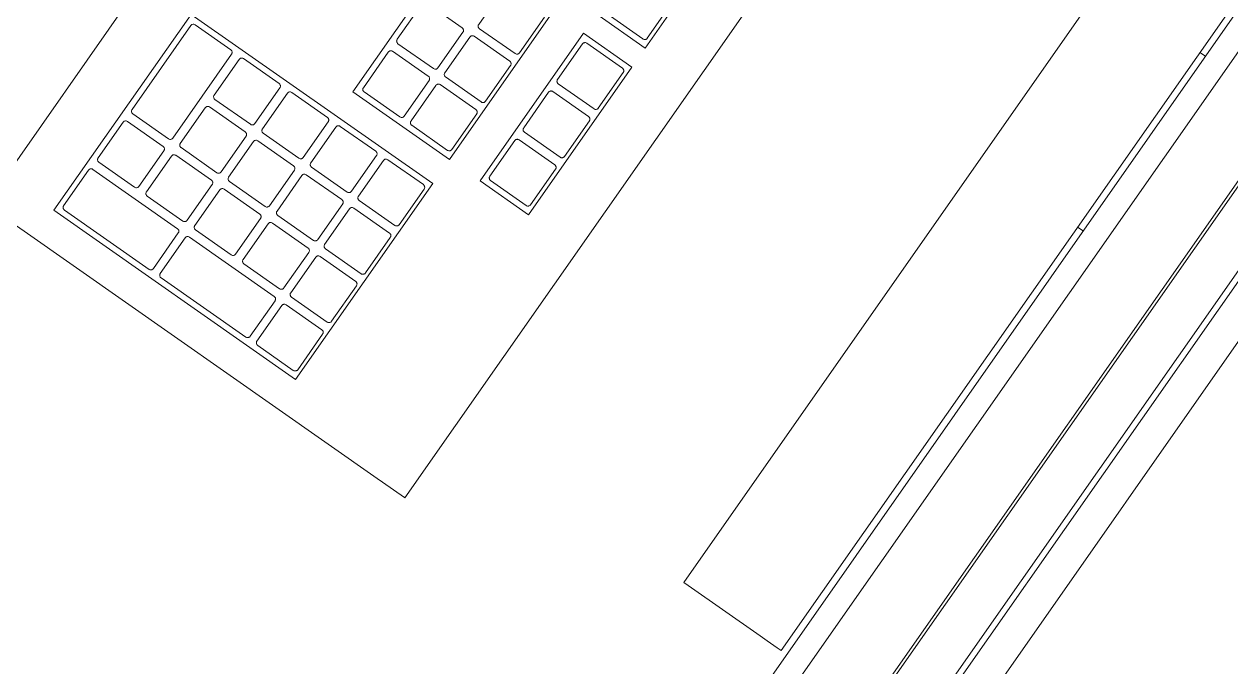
# Model space of a CAD drawing. Header units: inches. Extents: x 1 to 4637, y -664 to 702.
# Drawn here: x 1127.57 to 1142.87, y -150.01 to -141.86 of the extents above; entities that cross this region are included whole.
import ezdxf

# ---------------------------------------------------------------- set-up
doc = ezdxf.new("R2010")
doc.units = ezdxf.units.IN
doc.header["$MEASUREMENT"] = 0
doc.layers.add('I-FURN', color=30, linetype='Continuous', lineweight=9)

# ---------------------------------------------------------------- blocks, each defined once
blk = doc.blocks.new('Desk - Group 3 - No Side Chairs-V13-New Construction - Tel_Data_Elec Plan')
at = {"layer": 'I-FURN'}
for p, q in [((30.081, -12.887), (15.246, -2.5)), ((14.907, -2.984), (14.984, -2.874)), ((11.774, -7.459), (14.907, -2.984)), ((13.027, -6.425), (15.172, -3.361)), ((15.172, -3.361), (17.655, -5.1)), ((14.423, -4.567), (15.175, -3.493)), ((15.23, -3.483), (15.682, -3.8)), ((15.691, -3.854), (14.939, -4.928)), ((15.465, -4.383), (15.782, -3.931)), ((15.837, -3.921), (16.288, -4.238)), ((16.298, -4.292), (15.981, -4.745)), ((16.078, -4.812), (16.395, -4.36)), ((16.449, -4.351), (17.514, -5.096)), ((15.036, -4.996), (15.353, -4.544)), ((15.408, -4.534), (15.859, -4.85)), ((15.926, -4.754), (15.475, -4.438)), ((13.565, -5.793), (14.317, -4.719)), ((14.372, -4.709), (14.824, -5.025)), ((14.885, -4.938), (14.433, -4.622)), ((17.152, -5.612), (16.088, -4.867)), ((15.869, -4.905), (15.552, -5.357)), ((15.649, -5.425), (15.966, -4.973)), ((16.02, -4.963), (16.472, -5.279)), ((14.833, -5.08), (14.081, -6.154)), ((14.607, -5.609), (14.924, -5.157)), ((14.979, -5.147), (15.43, -5.463)), ((15.497, -5.367), (15.046, -5.051)), ((17.655, -5.1), (15.51, -8.163)), ((17.523, -5.151), (17.207, -5.603)), ((16.482, -5.334), (16.165, -5.786)), ((16.11, -5.796), (15.659, -5.48)), ((16.262, -5.854), (16.578, -5.402)), ((16.633, -5.392), (17.085, -5.708)), ((15.44, -5.518), (15.123, -5.97)), ((15.22, -6.038), (15.536, -5.586)), ((15.591, -5.576), (16.043, -5.892)), ((14.178, -6.222), (14.495, -5.769)), ((14.549, -5.76), (15.001, -6.076)), ((15.068, -5.98), (14.617, -5.664)), ((17.094, -5.763), (16.778, -6.216)), ((13.142, -6.396), (13.459, -5.944)), ((13.514, -5.934), (13.965, -6.251)), ((14.026, -6.164), (13.575, -5.847)), ((16.052, -5.947), (15.736, -6.399)), ((16.723, -6.225), (16.271, -5.909)), ((15.681, -6.409), (15.229, -6.093)), ((15.833, -6.467), (16.149, -6.015)), ((16.204, -6.005), (16.656, -6.321)), ((15.011, -6.131), (14.694, -6.583)), ((14.791, -6.651), (15.107, -6.198)), ((15.162, -6.189), (15.614, -6.505)), ((15.51, -8.163), (13.027, -6.425)), ((13.975, -6.305), (13.658, -6.758)), ((13.755, -6.825), (14.072, -6.373)), ((14.127, -6.364), (14.578, -6.68)), ((14.639, -6.593), (14.188, -6.276)), ((16.665, -6.376), (16.349, -6.828)), ((13.604, -6.767), (13.152, -6.451)), ((15.623, -6.56), (15.307, -7.012)), ((16.294, -6.838), (15.842, -6.522)), ((15.252, -7.022), (14.8, -6.706)), ((15.404, -7.08), (15.72, -6.628)), ((15.775, -6.618), (16.226, -6.934)), ((14.216, -7.196), (13.765, -6.88)), ((14.588, -6.735), (14.271, -7.187)), ((14.368, -7.254), (14.685, -6.802)), ((14.739, -6.793), (15.191, -7.109)), ((16.236, -6.989), (15.92, -7.441)), ((15.201, -7.164), (14.884, -7.616)), ((15.865, -7.451), (15.413, -7.135)), ((15.816, -8.378), (16.674, -7.152)), ((16.674, -7.152), (18.545, -8.462)), ((14.829, -7.625), (14.378, -7.309)), ((14.981, -7.684), (15.297, -7.231)), ((15.352, -7.222), (15.804, -7.538)), ((16.355, -7.746), (16.672, -7.294)), ((16.726, -7.284), (17.178, -7.6)), ((11.726, -7.527), (11.774, -7.459)), ((11.531, -7.805), (11.726, -7.527)), ((15.813, -7.593), (15.497, -8.045)), ((15.442, -8.054), (14.99, -7.738)), ((16.816, -8.117), (16.365, -7.801)), ((17.188, -7.655), (16.871, -8.107)), ((16.968, -8.175), (17.284, -7.723)), ((17.339, -7.713), (17.791, -8.029)), ((11.528, -7.809), (11.531, -7.805)), ((11.528, -7.809), (26.363, -18.197)), ((15.932, -8.35), (16.249, -7.897)), ((16.304, -7.888), (16.755, -8.204)), ((17.8, -8.084), (17.484, -8.536)), ((16.765, -8.259), (16.448, -8.711)), ((17.429, -8.546), (16.977, -8.23)), ((17.687, -9.688), (15.816, -8.378)), ((16.393, -8.721), (15.942, -8.405)), ((16.545, -8.779), (16.862, -8.327)), ((16.916, -8.317), (17.368, -8.633)), ((17.378, -8.688), (17.061, -9.14)), ((15.116, -9.378), (15.545, -8.765)), ((15.545, -8.765), (17.416, -10.075)), ((17.006, -9.15), (16.555, -8.834)), ((17.158, -9.208), (17.474, -8.756)), ((17.529, -8.746), (17.981, -9.062)), ((15.232, -9.349), (15.549, -8.897)), ((15.604, -8.888), (16.055, -9.204)), ((16.065, -9.259), (15.748, -9.711)), ((15.845, -9.778), (16.161, -9.326)), ((16.216, -9.317), (16.668, -9.633)), ((17.619, -9.579), (17.167, -9.263)), ((16.987, -10.687), (15.116, -9.378)), ((15.693, -9.72), (15.242, -9.404)), ((16.677, -9.688), (16.361, -10.14)), ((16.458, -10.208), (16.774, -9.755)), ((16.829, -9.746), (17.281, -10.062)), ((26.531, -24.547), (5.504, -9.823)), ((26.531, -24.547), (5.504, -9.823)), ((16.306, -10.149), (15.855, -9.833)), ((17.416, -10.075), (16.987, -10.687)), ((17.29, -10.117), (16.974, -10.569)), ((17.229, -10.857), (17.658, -10.244)), ((25.93, -24.501), (5.753, -10.372)), ((16.919, -10.579), (16.467, -10.262)), ((17.344, -10.829), (17.661, -10.376)), ((19.712, -12.596), (17.229, -10.857)), ((4.768, -10.874), (25.796, -25.597)), ((17.806, -11.2), (17.354, -10.883)), ((25.392, -25.269), (5.215, -11.14)), ((4.371, -11.441), (25.398, -26.165)), ((4.415, -11.378), (25.443, -26.101)), ((4.415, -11.378), (25.443, -26.101)), ((9.778, -12.313), (10.418, -11.4)), ((10.418, -11.4), (10.456, -11.345)), ((23.407, -20.414), (10.456, -11.345)), ((4.434, -12.02), (24.833, -26.304)), ((9.715, -12.404), (9.778, -12.313)), ((9.591, -12.581), (9.625, -12.532)), ((9.625, -12.532), (9.715, -12.404)), ((9.591, -12.581), (22.542, -21.649)), ((14.91, -16.409), (14.959, -16.339)), ((17.174, -17.89), (17.125, -17.96))]:
    blk.add_line(p, q, dxfattribs=at)
for points in [[(15.175, -3.493), (15.178, -3.49), (15.184, -3.484), (15.195, -3.478), (15.207, -3.476), (15.219, -3.477), (15.227, -3.481), (15.23, -3.483)], [(15.782, -3.931), (15.784, -3.928), (15.79, -3.922), (15.801, -3.916), (15.813, -3.914), (15.826, -3.915), (15.833, -3.919), (15.837, -3.921)], [(16.395, -4.36), (16.397, -4.357), (16.403, -4.351), (16.414, -4.345), (16.426, -4.343), (16.439, -4.345), (16.446, -4.348), (16.449, -4.351)], [(15.353, -4.544), (15.355, -4.541), (15.361, -4.535), (15.372, -4.529), (15.384, -4.526), (15.397, -4.528), (15.404, -4.532), (15.408, -4.534)], [(14.317, -4.719), (14.32, -4.715), (14.325, -4.709), (14.336, -4.703), (14.349, -4.701), (14.361, -4.703), (14.369, -4.707), (14.372, -4.709)], [(15.981, -4.745), (15.979, -4.748), (15.973, -4.754), (15.962, -4.76), (15.95, -4.762), (15.937, -4.76), (15.93, -4.757), (15.926, -4.754)], [(14.939, -4.928), (14.937, -4.932), (14.931, -4.938), (14.92, -4.944), (14.908, -4.946), (14.895, -4.944), (14.888, -4.94), (14.885, -4.938)], [(15.966, -4.973), (15.968, -4.97), (15.974, -4.964), (15.985, -4.958), (15.997, -4.956), (16.009, -4.957), (16.017, -4.961), (16.02, -4.963)], [(14.924, -5.157), (14.926, -5.153), (14.932, -5.147), (14.943, -5.141), (14.955, -5.139), (14.968, -5.141), (14.975, -5.145), (14.979, -5.147)], [(15.552, -5.357), (15.55, -5.361), (15.544, -5.367), (15.533, -5.373), (15.521, -5.375), (15.508, -5.373), (15.501, -5.369), (15.497, -5.367)], [(16.578, -5.402), (16.581, -5.399), (16.586, -5.393), (16.597, -5.387), (16.61, -5.385), (16.622, -5.386), (16.63, -5.39), (16.633, -5.392)], [(15.536, -5.586), (15.539, -5.582), (15.545, -5.576), (15.556, -5.57), (15.568, -5.568), (15.58, -5.57), (15.588, -5.574), (15.591, -5.576)], [(17.207, -5.603), (17.204, -5.606), (17.199, -5.612), (17.187, -5.618), (17.175, -5.62), (17.163, -5.618), (17.155, -5.615), (17.152, -5.612)], [(14.495, -5.769), (14.497, -5.766), (14.503, -5.76), (14.514, -5.754), (14.526, -5.752), (14.539, -5.754), (14.546, -5.757), (14.549, -5.76)], [(16.165, -5.786), (16.163, -5.79), (16.157, -5.796), (16.146, -5.802), (16.133, -5.804), (16.121, -5.802), (16.113, -5.799), (16.11, -5.796)], [(13.459, -5.944), (13.461, -5.941), (13.467, -5.935), (13.478, -5.929), (13.49, -5.927), (13.503, -5.928), (13.511, -5.932), (13.514, -5.934)], [(15.123, -5.97), (15.121, -5.974), (15.115, -5.98), (15.104, -5.985), (15.092, -5.988), (15.079, -5.986), (15.072, -5.982), (15.068, -5.98)], [(16.149, -6.015), (16.152, -6.011), (16.157, -6.005), (16.168, -6), (16.181, -5.997), (16.193, -5.999), (16.201, -6.003), (16.204, -6.005)], [(14.081, -6.154), (14.079, -6.157), (14.073, -6.163), (14.062, -6.169), (14.05, -6.171), (14.037, -6.17), (14.03, -6.166), (14.026, -6.164)], [(15.107, -6.198), (15.11, -6.195), (15.116, -6.189), (15.126, -6.183), (15.139, -6.181), (15.151, -6.183), (15.159, -6.186), (15.162, -6.189)], [(16.778, -6.216), (16.775, -6.219), (16.769, -6.225), (16.758, -6.231), (16.746, -6.233), (16.734, -6.231), (16.726, -6.228), (16.723, -6.225)], [(14.072, -6.373), (14.074, -6.37), (14.08, -6.364), (14.091, -6.358), (14.103, -6.356), (14.116, -6.357), (14.123, -6.361), (14.127, -6.364)], [(15.736, -6.399), (15.733, -6.403), (15.728, -6.409), (15.717, -6.414), (15.704, -6.417), (15.692, -6.415), (15.684, -6.411), (15.681, -6.409)], [(14.694, -6.583), (14.692, -6.586), (14.686, -6.592), (14.675, -6.598), (14.663, -6.6), (14.65, -6.599), (14.643, -6.595), (14.639, -6.593)], [(15.72, -6.628), (15.723, -6.624), (15.728, -6.618), (15.739, -6.612), (15.752, -6.61), (15.764, -6.612), (15.772, -6.615), (15.775, -6.618)], [(13.658, -6.758), (13.656, -6.761), (13.65, -6.767), (13.64, -6.773), (13.627, -6.775), (13.615, -6.773), (13.607, -6.77), (13.604, -6.767)], [(14.685, -6.802), (14.687, -6.799), (14.693, -6.793), (14.704, -6.787), (14.716, -6.785), (14.728, -6.787), (14.736, -6.79), (14.739, -6.793)], [(16.349, -6.828), (16.346, -6.832), (16.34, -6.838), (16.329, -6.844), (16.317, -6.846), (16.305, -6.844), (16.297, -6.84), (16.294, -6.838)], [(15.307, -7.012), (15.304, -7.015), (15.299, -7.021), (15.288, -7.027), (15.275, -7.029), (15.263, -7.028), (15.255, -7.024), (15.252, -7.022)], [(14.271, -7.187), (14.269, -7.19), (14.263, -7.196), (14.252, -7.202), (14.24, -7.204), (14.227, -7.202), (14.22, -7.199), (14.216, -7.196)], [(15.297, -7.231), (15.3, -7.228), (15.305, -7.222), (15.316, -7.216), (15.329, -7.214), (15.341, -7.216), (15.349, -7.219), (15.352, -7.222)], [(16.672, -7.294), (16.674, -7.29), (16.68, -7.284), (16.691, -7.278), (16.703, -7.276), (16.715, -7.278), (16.723, -7.282), (16.726, -7.284)], [(15.92, -7.441), (15.917, -7.444), (15.911, -7.45), (15.9, -7.456), (15.888, -7.458), (15.876, -7.457), (15.868, -7.453), (15.865, -7.451)], [(14.884, -7.616), (14.882, -7.619), (14.876, -7.625), (14.865, -7.631), (14.853, -7.633), (14.84, -7.632), (14.833, -7.628), (14.829, -7.625)], [(17.284, -7.723), (17.287, -7.719), (17.292, -7.713), (17.303, -7.708), (17.316, -7.705), (17.328, -7.707), (17.336, -7.711), (17.339, -7.713)], [(16.249, -7.897), (16.251, -7.894), (16.257, -7.888), (16.268, -7.882), (16.28, -7.88), (16.293, -7.882), (16.3, -7.885), (16.304, -7.888)], [(15.497, -8.045), (15.494, -8.048), (15.489, -8.054), (15.478, -8.06), (15.465, -8.062), (15.453, -8.061), (15.445, -8.057), (15.442, -8.054)], [(16.871, -8.107), (16.869, -8.111), (16.863, -8.117), (16.852, -8.122), (16.84, -8.125), (16.827, -8.123), (16.819, -8.119), (16.816, -8.117)], [(16.862, -8.327), (16.864, -8.323), (16.87, -8.317), (16.881, -8.311), (16.893, -8.309), (16.905, -8.311), (16.913, -8.314), (16.916, -8.317)], [(17.484, -8.536), (17.481, -8.54), (17.476, -8.546), (17.465, -8.551), (17.452, -8.554), (17.44, -8.552), (17.432, -8.548), (17.429, -8.546)], [(16.448, -8.711), (16.446, -8.714), (16.44, -8.72), (16.429, -8.726), (16.417, -8.728), (16.404, -8.727), (16.397, -8.723), (16.393, -8.721)], [(17.474, -8.756), (17.477, -8.752), (17.482, -8.746), (17.493, -8.74), (17.506, -8.738), (17.518, -8.74), (17.526, -8.744), (17.529, -8.746)], [(15.549, -8.897), (15.551, -8.894), (15.557, -8.888), (15.568, -8.882), (15.58, -8.88), (15.592, -8.881), (15.6, -8.885), (15.604, -8.888)], [(17.061, -9.14), (17.059, -9.143), (17.053, -9.149), (17.042, -9.155), (17.03, -9.157), (17.017, -9.156), (17.009, -9.152), (17.006, -9.15)], [(16.161, -9.326), (16.164, -9.323), (16.169, -9.317), (16.18, -9.311), (16.193, -9.309), (16.205, -9.31), (16.213, -9.314), (16.216, -9.317)], [(15.242, -9.404), (15.239, -9.402), (15.234, -9.397), (15.228, -9.388), (15.225, -9.378), (15.225, -9.368), (15.227, -9.358), (15.23, -9.352), (15.232, -9.349)], [(15.748, -9.711), (15.746, -9.713), (15.742, -9.719), (15.733, -9.724), (15.723, -9.727), (15.713, -9.728), (15.702, -9.726), (15.696, -9.722), (15.693, -9.72)], [(15.855, -9.833), (15.852, -9.831), (15.846, -9.826), (15.841, -9.818), (15.838, -9.808), (15.837, -9.797), (15.84, -9.787), (15.843, -9.781), (15.845, -9.778)], [(16.774, -9.755), (16.777, -9.752), (16.782, -9.746), (16.793, -9.74), (16.805, -9.738), (16.818, -9.74), (16.826, -9.743), (16.829, -9.746)], [(16.361, -10.14), (16.359, -10.143), (16.354, -10.148), (16.346, -10.153), (16.336, -10.156), (16.326, -10.157), (16.315, -10.155), (16.309, -10.151), (16.306, -10.149)], [(16.467, -10.262), (16.464, -10.26), (16.459, -10.256), (16.454, -10.247), (16.451, -10.237), (16.45, -10.226), (16.453, -10.216), (16.456, -10.21), (16.458, -10.208)], [(16.974, -10.569), (16.972, -10.572), (16.967, -10.577), (16.959, -10.582), (16.949, -10.585), (16.938, -10.586), (16.928, -10.584), (16.922, -10.581), (16.919, -10.579)], [(17.354, -10.883), (17.351, -10.881), (17.346, -10.877), (17.34, -10.868), (17.337, -10.858), (17.337, -10.847), (17.339, -10.837), (17.343, -10.831), (17.344, -10.829)]]:
    blk.add_open_spline(points, degree=3, dxfattribs=at)
for points, knots in [([(15.682, -3.8), (15.685, -3.802), (15.691, -3.808), (15.698, -3.821), (15.7, -3.838), (15.695, -3.849), (15.691, -3.854)], [0, 0, 0, 0, 0.2, 0.4, 0.7, 1, 1, 1, 1]), ([(16.288, -4.238), (16.292, -4.24), (16.298, -4.246), (16.304, -4.259), (16.306, -4.276), (16.301, -4.287), (16.298, -4.292)], [0, 0, 0, 0, 0.2, 0.4, 0.7, 1, 1, 1, 1]), ([(15.475, -4.438), (15.471, -4.436), (15.465, -4.43), (15.459, -4.417), (15.457, -4.4), (15.462, -4.388), (15.465, -4.383)], [0, 0, 0, 0, 0.2, 0.4, 0.7, 1, 1, 1, 1]), ([(14.433, -4.622), (14.43, -4.62), (14.424, -4.614), (14.417, -4.601), (14.415, -4.584), (14.42, -4.572), (14.423, -4.567)], [0, 0, 0, 0, 0.2, 0.4, 0.7, 1, 1, 1, 1]), ([(15.859, -4.85), (15.862, -4.853), (15.868, -4.859), (15.875, -4.871), (15.877, -4.888), (15.872, -4.9), (15.869, -4.905)], [0, 0, 0, 0, 0.2, 0.4, 0.7, 1, 1, 1, 1]), ([(16.088, -4.867), (16.084, -4.865), (16.078, -4.859), (16.071, -4.846), (16.07, -4.829), (16.074, -4.817), (16.078, -4.812)], [0, 0, 0, 0, 0.2, 0.4, 0.7, 1, 1, 1, 1]), ([(14.824, -5.025), (14.827, -5.027), (14.833, -5.033), (14.84, -5.046), (14.841, -5.063), (14.837, -5.075), (14.833, -5.08)], [0, 0, 0, 0, 0.2, 0.4, 0.7, 1, 1, 1, 1]), ([(15.046, -5.051), (15.042, -5.049), (15.036, -5.043), (15.03, -5.03), (15.028, -5.013), (15.033, -5.001), (15.036, -4.996)], [0, 0, 0, 0, 0.2, 0.4, 0.7, 1, 1, 1, 1]), ([(17.514, -5.096), (17.517, -5.098), (17.523, -5.104), (17.53, -5.117), (17.532, -5.134), (17.527, -5.146), (17.523, -5.151)], [0, 0, 0, 0, 0.2, 0.4, 0.7, 1, 1, 1, 1]), ([(16.472, -5.279), (16.475, -5.282), (16.481, -5.288), (16.488, -5.301), (16.49, -5.317), (16.485, -5.329), (16.482, -5.334)], [0, 0, 0, 0, 0.2, 0.4, 0.7, 1, 1, 1, 1]), ([(15.43, -5.463), (15.433, -5.466), (15.439, -5.471), (15.446, -5.484), (15.448, -5.501), (15.443, -5.513), (15.44, -5.518)], [0, 0, 0, 0, 0.2, 0.4, 0.7, 1, 1, 1, 1]), ([(15.659, -5.48), (15.655, -5.478), (15.649, -5.472), (15.642, -5.459), (15.641, -5.442), (15.645, -5.43), (15.649, -5.425)], [0, 0, 0, 0, 0.2, 0.4, 0.7, 1, 1, 1, 1]), ([(14.617, -5.664), (14.613, -5.661), (14.607, -5.655), (14.602, -5.645), (14.6, -5.635), (14.6, -5.623), (14.604, -5.614), (14.607, -5.609)], [0, 0, 0, 0, 0.2, 0.4, 0.55, 0.7, 1, 1, 1, 1]), ([(13.575, -5.847), (13.572, -5.845), (13.565, -5.839), (13.56, -5.829), (13.558, -5.819), (13.558, -5.806), (13.562, -5.798), (13.565, -5.793)], [0, 0, 0, 0, 0.2, 0.4, 0.55, 0.7, 1, 1, 1, 1]), ([(17.085, -5.708), (17.088, -5.711), (17.094, -5.717), (17.101, -5.73), (17.102, -5.746), (17.098, -5.758), (17.094, -5.763)], [0, 0, 0, 0, 0.2, 0.4, 0.7, 1, 1, 1, 1]), ([(16.043, -5.892), (16.046, -5.895), (16.052, -5.9), (16.059, -5.913), (16.061, -5.93), (16.056, -5.942), (16.052, -5.947)], [0, 0, 0, 0, 0.2, 0.4, 0.7, 1, 1, 1, 1]), ([(16.271, -5.909), (16.268, -5.907), (16.262, -5.901), (16.255, -5.888), (16.253, -5.871), (16.258, -5.859), (16.262, -5.854)], [0, 0, 0, 0, 0.2, 0.4, 0.7, 1, 1, 1, 1]), ([(15.001, -6.076), (15.004, -6.078), (15.01, -6.084), (15.016, -6.094), (15.018, -6.104), (15.018, -6.117), (15.014, -6.126), (15.011, -6.131)], [0, 0, 0, 0, 0.2, 0.4, 0.55, 0.7, 1, 1, 1, 1]), ([(15.229, -6.093), (15.226, -6.09), (15.22, -6.085), (15.215, -6.074), (15.213, -6.064), (15.213, -6.052), (15.216, -6.043), (15.22, -6.038)], [0, 0, 0, 0, 0.2, 0.4, 0.55, 0.7, 1, 1, 1, 1]), ([(13.965, -6.251), (13.969, -6.253), (13.975, -6.259), (13.98, -6.269), (13.982, -6.279), (13.982, -6.292), (13.979, -6.3), (13.975, -6.305)], [0, 0, 0, 0, 0.2, 0.4, 0.55, 0.7, 1, 1, 1, 1]), ([(14.188, -6.276), (14.184, -6.274), (14.178, -6.268), (14.173, -6.258), (14.171, -6.248), (14.171, -6.235), (14.175, -6.227), (14.178, -6.222)], [0, 0, 0, 0, 0.2, 0.4, 0.55, 0.7, 1, 1, 1, 1]), ([(13.152, -6.451), (13.149, -6.449), (13.143, -6.443), (13.137, -6.433), (13.135, -6.422), (13.136, -6.41), (13.139, -6.401), (13.142, -6.396)], [0, 0, 0, 0, 0.2, 0.4, 0.55, 0.7, 1, 1, 1, 1]), ([(16.656, -6.321), (16.659, -6.324), (16.665, -6.329), (16.672, -6.342), (16.673, -6.359), (16.669, -6.371), (16.665, -6.376)], [0, 0, 0, 0, 0.2, 0.4, 0.7, 1, 1, 1, 1]), ([(15.614, -6.505), (15.617, -6.507), (15.623, -6.513), (15.629, -6.523), (15.631, -6.534), (15.63, -6.546), (15.627, -6.555), (15.623, -6.56)], [0, 0, 0, 0, 0.2, 0.4, 0.55, 0.7, 1, 1, 1, 1]), ([(15.842, -6.522), (15.839, -6.519), (15.833, -6.514), (15.827, -6.503), (15.825, -6.493), (15.826, -6.481), (15.829, -6.472), (15.833, -6.467)], [0, 0, 0, 0, 0.2, 0.4, 0.55, 0.7, 1, 1, 1, 1]), ([(14.578, -6.68), (14.582, -6.682), (14.588, -6.688), (14.593, -6.698), (14.595, -6.708), (14.595, -6.721), (14.591, -6.73), (14.588, -6.735)], [0, 0, 0, 0, 0.2, 0.4, 0.55, 0.7, 1, 1, 1, 1]), ([(14.8, -6.706), (14.797, -6.703), (14.791, -6.697), (14.786, -6.687), (14.783, -6.677), (14.784, -6.664), (14.787, -6.656), (14.791, -6.651)], [0, 0, 0, 0, 0.2, 0.4, 0.55, 0.7, 1, 1, 1, 1]), ([(13.765, -6.88), (13.761, -6.878), (13.755, -6.872), (13.75, -6.862), (13.748, -6.852), (13.748, -6.839), (13.752, -6.83), (13.755, -6.825)], [0, 0, 0, 0, 0.2, 0.4, 0.55, 0.7, 1, 1, 1, 1]), ([(16.226, -6.934), (16.23, -6.936), (16.236, -6.942), (16.241, -6.952), (16.243, -6.963), (16.243, -6.975), (16.24, -6.984), (16.236, -6.989)], [0, 0, 0, 0, 0.2, 0.4, 0.55, 0.7, 1, 1, 1, 1]), ([(15.191, -7.109), (15.194, -7.111), (15.2, -7.117), (15.206, -7.127), (15.208, -7.137), (15.208, -7.15), (15.204, -7.159), (15.201, -7.164)], [0, 0, 0, 0, 0.2, 0.4, 0.55, 0.7, 1, 1, 1, 1]), ([(15.413, -7.135), (15.41, -7.132), (15.404, -7.126), (15.398, -7.116), (15.396, -7.106), (15.397, -7.094), (15.4, -7.085), (15.404, -7.08)], [0, 0, 0, 0, 0.2, 0.4, 0.55, 0.7, 1, 1, 1, 1]), ([(14.378, -7.309), (14.374, -7.307), (14.368, -7.301), (14.363, -7.291), (14.361, -7.281), (14.361, -7.268), (14.365, -7.259), (14.368, -7.254)], [0, 0, 0, 0, 0.2, 0.4, 0.55, 0.7, 1, 1, 1, 1]), ([(15.804, -7.538), (15.807, -7.54), (15.813, -7.546), (15.819, -7.556), (15.821, -7.566), (15.82, -7.579), (15.817, -7.588), (15.813, -7.593)], [0, 0, 0, 0, 0.2, 0.4, 0.55, 0.7, 1, 1, 1, 1]), ([(17.178, -7.6), (17.181, -7.603), (17.187, -7.608), (17.193, -7.619), (17.195, -7.629), (17.195, -7.641), (17.191, -7.65), (17.188, -7.655)], [0, 0, 0, 0, 0.2, 0.4, 0.55, 0.7, 1, 1, 1, 1]), ([(14.99, -7.738), (14.987, -7.736), (14.981, -7.73), (14.976, -7.72), (14.973, -7.71), (14.974, -7.697), (14.977, -7.688), (14.981, -7.684)], [0, 0, 0, 0, 0.2, 0.4, 0.55, 0.7, 1, 1, 1, 1]), ([(16.365, -7.801), (16.361, -7.798), (16.355, -7.792), (16.35, -7.782), (16.348, -7.772), (16.348, -7.76), (16.351, -7.751), (16.355, -7.746)], [0, 0, 0, 0, 0.2, 0.4, 0.55, 0.7, 1, 1, 1, 1]), ([(16.755, -8.204), (16.759, -8.206), (16.765, -8.212), (16.77, -8.222), (16.772, -8.233), (16.772, -8.245), (16.768, -8.254), (16.765, -8.259)], [0, 0, 0, 0, 0.2, 0.4, 0.55, 0.7, 1, 1, 1, 1]), ([(16.977, -8.23), (16.974, -8.227), (16.968, -8.222), (16.962, -8.211), (16.96, -8.201), (16.961, -8.189), (16.964, -8.18), (16.968, -8.175)], [0, 0, 0, 0, 0.2, 0.4, 0.55, 0.7, 1, 1, 1, 1]), ([(15.942, -8.405), (15.938, -8.402), (15.932, -8.396), (15.927, -8.386), (15.925, -8.376), (15.925, -8.363), (15.929, -8.355), (15.932, -8.35)], [0, 0, 0, 0, 0.2, 0.4, 0.55, 0.7, 1, 1, 1, 1]), ([(17.368, -8.633), (17.371, -8.635), (17.377, -8.641), (17.383, -8.651), (17.385, -8.662), (17.385, -8.674), (17.381, -8.683), (17.378, -8.688)], [0, 0, 0, 0, 0.2, 0.4, 0.55, 0.7, 1, 1, 1, 1]), ([(16.555, -8.834), (16.551, -8.831), (16.545, -8.825), (16.54, -8.815), (16.538, -8.805), (16.538, -8.792), (16.541, -8.784), (16.545, -8.779)], [0, 0, 0, 0, 0.2, 0.4, 0.55, 0.7, 1, 1, 1, 1]), ([(16.055, -9.204), (16.059, -9.206), (16.065, -9.212), (16.07, -9.222), (16.072, -9.233), (16.072, -9.245), (16.068, -9.254), (16.065, -9.259)], [0, 0, 0, 0, 0.2, 0.4, 0.55, 0.7, 1, 1, 1, 1]), ([(17.167, -9.263), (17.164, -9.26), (17.158, -9.254), (17.152, -9.244), (17.15, -9.234), (17.151, -9.222), (17.154, -9.213), (17.158, -9.208)], [0, 0, 0, 0, 0.2, 0.4, 0.55, 0.7, 1, 1, 1, 1]), ([(16.668, -9.633), (16.671, -9.635), (16.677, -9.641), (16.683, -9.651), (16.685, -9.662), (16.684, -9.674), (16.681, -9.683), (16.677, -9.688)], [0, 0, 0, 0, 0.2, 0.4, 0.55, 0.7, 1, 1, 1, 1]), ([(17.281, -10.062), (17.284, -10.064), (17.29, -10.07), (17.295, -10.08), (17.298, -10.091), (17.297, -10.103), (17.294, -10.112), (17.29, -10.117)], [0, 0, 0, 0, 0.2, 0.4, 0.55, 0.7, 1, 1, 1, 1])]:
    blk.add_open_spline(points, degree=3, knots=knots, dxfattribs=at)

msp = doc.modelspace()

# ---------------------------------------------------------------- block references
at = {"layer": 'I-FURN', "rotation": 89.99999999999991}
msp.add_blockref('Desk - Group 3 - No Side Chairs-V13-New Construction - Tel_Data_Elec Plan', (1124.586, -159.396), dxfattribs=at)

doc.saveas('drawing.dxf')
